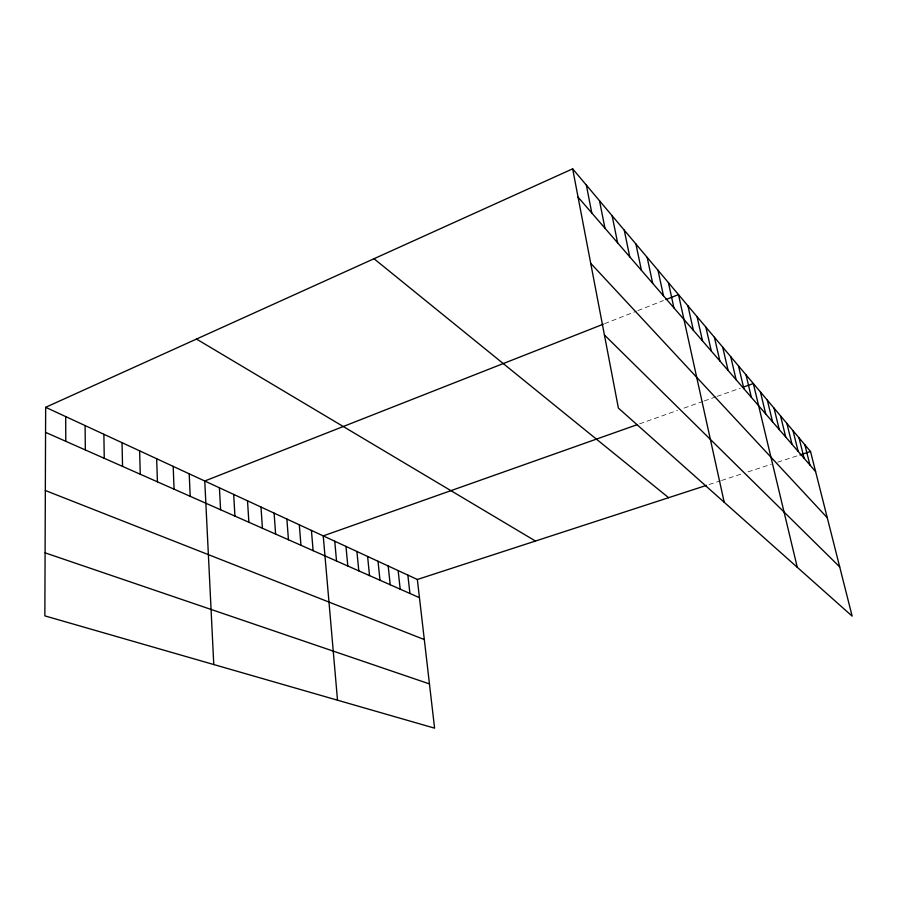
<?xml version="1.0" encoding="UTF-8"?>
<svg xmlns="http://www.w3.org/2000/svg" width="897" height="897" viewBox="0 0 897 897"><rect width="100%" height="100%" fill="white"/><g stroke="black" fill="none" stroke-linecap="round" stroke-linejoin="round"><path stroke-width="0.67" stroke-dasharray="4.49 3.36" d="M604.567 323.705L636.567 311.113M637.868 310.597L663.421 300.54M639.55 423.855L677.437 410.434M684.019 408.101L702.979 401.385M704.246 400.937L715.761 396.866M717.039 396.407L740.305 388.166M709.045 484.537L720.291 480.87M721.547 480.467L741.718 473.896M748.053 471.844L771.196 464.31M777.699 462.19L798.655 455.373"/><path stroke-width="1.35" d="M45.657 407.305L44.85 615.869L434.585 728.162L417.34 579.484L45.657 407.305L572.656 168.838L810.529 451.505L852.15 616.138L618.392 408.09L572.656 168.838M603.289 324.209L204.763 481.005L213.766 664.542M665.933 299.553L678.502 294.608L724.215 502.275M636.993 424.752L323.234 535.89L337.507 700.198M742.907 387.246L753.334 383.546L797.276 567.308M417.34 579.484L706.488 485.367M799.967 454.947L810.529 451.505M45.097 552.844L429.45 683.918M45.332 490.502L424.315 639.572M45.556 432.354L419.448 597.682M196.488 339.055L535.475 541.037M374.004 258.728L668.613 497.7M604.421 334.962L839.704 566.904M590.719 263.326L827.281 517.76M578.072 197.149L815.586 471.542M804.844 444.755L809.935 465.005M799.014 437.826L804.138 458.311M793.026 430.706L798.173 451.415M786.871 423.395L792.04 444.34M780.536 415.872L785.738 437.063M774.033 408.135L779.258 429.573M767.327 400.174L772.586 421.859M760.443 391.989L765.724 413.932M746.024 374.856L751.361 397.337M738.489 365.909L743.848 388.659M730.719 356.67L736.101 379.711M722.702 347.139L728.106 370.472M714.427 337.317L719.854 360.942M705.894 327.158L711.321 351.086M697.059 316.675L702.519 340.916M687.943 305.832L693.403 330.388M668.433 282.645L673.916 307.873M657.994 270.244L663.488 295.831M647.174 257.383L652.668 283.329M635.928 244.029L641.422 270.345M624.256 230.148L629.75 256.845M612.124 215.729L617.607 242.818M599.499 200.726L604.959 228.219M586.358 185.107L591.796 213.004M407.855 575.089L409.929 593.478M398.145 570.593L400.185 589.161M388.199 565.985L390.206 584.754M378.018 561.264L379.992 580.236M367.602 556.443L369.53 575.605M356.916 551.487L358.8 570.862M345.973 546.419L347.812 566.007M334.749 541.216L336.532 561.017M311.427 530.419L313.12 550.657M299.318 524.812L300.943 545.275M286.883 519.049L288.442 539.759M274.112 513.14L275.614 534.074M260.993 507.063L262.417 528.243M247.516 500.818L248.873 522.256M233.669 494.393L234.936 516.089M219.417 487.8L220.595 509.754M189.211 473.807L190.198 496.31M173.188 466.384L174.063 489.179M156.661 458.726L157.435 481.824M139.618 450.832L140.268 474.233M122.026 442.681L122.553 466.395M103.873 434.271L104.254 458.3M85.103 425.582L85.338 449.935M65.716 416.6L65.784 441.29"/></g></svg>
